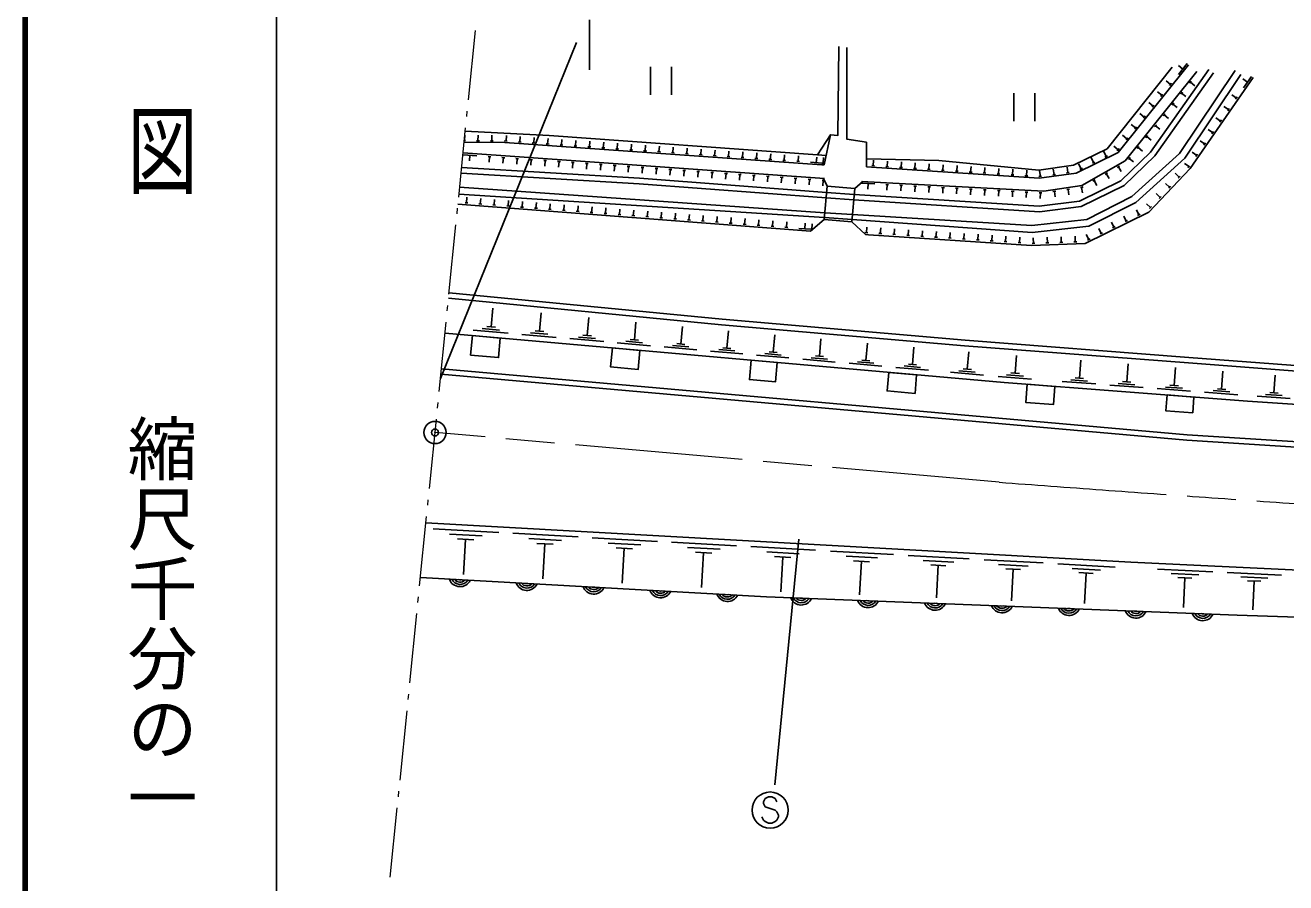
# Model space of a CAD drawing. Units: millimetres, scale not verified. Extents: x 40000 to 680000, y 20000 to 380000.
# Drawn here: x 40000 to 130352, y 257392 to 318866 of the extents above; entities that cross this region are included whole.
import ezdxf
from ezdxf.enums import TextEntityAlignment as Align

# ---------------------------------------------------------------- set-up
doc = ezdxf.new("R2010")
doc.units = ezdxf.units.MM
doc.header["$LTSCALE"] = 1000
doc.header["$PDMODE"] = 32
doc.header["$PDSIZE"] = 500
doc.linetypes.add('CHAIN', pattern=[18.5, 12, -1.5, 3.5, -1.5])
for name, color, linetype, lineweight in [('M-BGD', 7, 'Continuous', 25), ('M-BMK', 2, 'CHAIN', 13), ('M-BMK-HTXT', 7, 'Continuous', 13), ('M-BMK-SRVR', 3, 'Continuous', 25), ('M-STR-STRC', 7, 'Continuous', 25), ('M-TTL', 2, 'Continuous', 140), ('M-TTL-BAND', 7, 'Continuous', 25)]:
    doc.layers.add(name, color=color, linetype=linetype, lineweight=lineweight)
doc.layers.add('M-OTRS', color=6, linetype='Continuous')
doc.styles.add('@ＭＳ ゴシック', font='')
doc.styles.get('@ＭＳ ゴシック').set_extended_font_data('@MS Gothic')

msp = doc.modelspace()

# ---------------------------------------------------------------- linework, layer by layer
at = {"layer": 'M-BGD'}
for p, q in [((84813, 315882), (84813, 313882)), ((86313, 315882), (86313, 313882)), ((123276, 316110), (122651, 315329)), ((122963, 315719), (122651, 315969)), ((122088, 314627), (121776, 314877)), ((122151, 314705), (122026, 314549)), ((123449, 314701), (123574, 314857)), ((123511, 314779), (123824, 314529)), ((127614, 314789), (127285, 315017)), ((127898, 315200), (127329, 314378)), ((110871, 313986), (110871, 311986)), ((112371, 313986), (112371, 311986)), ((121463, 313846), (121151, 314096)), ((121525, 313924), (121400, 313768)), ((122824, 313921), (122949, 314077)), ((122886, 313999), (123199, 313749)), ((126816, 313639), (126487, 313867)), ((126873, 313721), (126759, 313556)), ((120838, 313066), (120526, 313316)), ((120900, 313144), (120775, 312988)), ((122199, 313140), (122324, 313296)), ((122261, 313218), (122573, 312968)), ((126246, 312817), (125917, 313045)), ((126303, 312899), (126189, 312735)), ((119588, 311504), (119275, 311755)), ((120213, 312285), (119901, 312535)), ((120275, 312363), (120150, 312207)), ((120949, 311579), (121074, 311735)), ((121574, 312360), (121699, 312516)), ((121636, 312438), (121948, 312188)), ((125676, 311995), (125347, 312223)), ((125733, 312077), (125619, 311913)), ((71497, 310596), (71501, 310996)), ((72451, 310587), (72455, 310987)), ((73451, 310577), (73455, 310977)), ((74461, 310562), (74489, 310961)), ((75448, 310493), (75476, 310892)), ((76446, 310423), (76474, 310822)), ((118963, 310724), (118650, 310974)), ((119650, 311583), (119525, 311426)), ((120323, 310798), (120448, 310955)), ((120386, 310877), (120698, 310626)), ((121011, 311657), (121323, 311407)), ((125106, 311173), (124777, 311401)), ((125163, 311256), (125049, 311091)), ((71551, 310595), (71443, 310597)), ((72551, 310586), (72351, 310588)), ((73551, 310576), (73351, 310578)), ((74372, 310568), (74351, 310568)), ((74550, 310556), (74372, 310568)), ((75548, 310486), (75348, 310500)), ((76545, 310416), (76346, 310430)), ((77543, 310346), (77343, 310360)), ((77443, 310353), (77471, 310752)), ((78540, 310276), (78341, 310290)), ((78441, 310283), (78469, 310682)), ((79538, 310207), (79339, 310221)), ((79438, 310214), (79466, 310613)), ((80536, 310137), (80336, 310151)), ((80436, 310144), (80464, 310543)), ((81533, 310068), (81334, 310082)), ((81433, 310075), (81461, 310474)), ((82531, 309998), (82331, 310012)), ((82431, 310005), (82459, 310404)), ((83528, 309929), (83329, 309943)), ((83429, 309936), (83456, 310335)), ((84426, 309866), (84454, 310265)), ((85424, 309797), (85452, 310196)), ((86421, 309727), (86449, 310126)), ((87419, 309658), (87447, 310057)), ((88417, 309588), (88444, 309987)), ((89414, 309519), (89442, 309918)), ((118337, 309943), (118025, 310193)), ((118400, 310021), (118275, 309865)), ((119025, 310802), (118900, 310646)), ((119698, 310018), (119823, 310174)), ((119761, 310096), (120073, 309846)), ((124536, 310352), (124207, 310580)), ((124593, 310434), (124479, 310270)), ((71379, 309583), (72376, 309512)), ((71388, 309713), (97281, 307868)), ((71877, 309548), (71849, 309149)), ((73174, 309455), (73373, 309441)), ((73274, 309448), (73245, 309049)), ((74171, 309384), (74371, 309370)), ((74271, 309377), (74243, 308978)), ((75169, 309313), (75368, 309299)), ((75269, 309306), (75240, 308907)), ((76166, 309242), (76366, 309228)), ((76266, 309235), (76238, 308836)), ((77164, 309171), (77363, 309157)), ((77264, 309164), (77235, 308765)), ((78161, 309100), (78361, 309086)), ((78261, 309093), (78233, 308694)), ((79159, 309029), (79358, 309015)), ((79259, 309022), (79230, 308623)), ((84526, 309859), (84326, 309873)), ((85524, 309790), (85324, 309804)), ((86521, 309720), (86322, 309734)), ((87519, 309651), (87319, 309665)), ((88516, 309581), (88317, 309595)), ((89514, 309512), (89314, 309526)), ((90511, 309442), (90312, 309456)), ((90412, 309449), (90439, 309848)), ((91509, 309373), (91310, 309387)), ((91409, 309380), (91437, 309779)), ((92507, 309303), (92307, 309317)), ((92407, 309310), (92435, 309709)), ((93504, 309234), (93305, 309248)), ((93404, 309241), (93432, 309640)), ((94502, 309164), (94302, 309178)), ((94402, 309171), (94430, 309570)), ((95499, 309095), (95300, 309109)), ((95400, 309102), (95427, 309501)), ((97109, 308983), (96297, 309039)), ((96703, 309011), (96731, 309410)), ((97202, 308978), (97222, 309378)), ((100780, 308796), (100806, 309195)), ((101777, 308730), (101804, 309129)), ((102775, 308664), (102802, 309063)), ((116580, 309014), (116403, 309372)), ((116669, 309058), (116490, 308969)), ((117476, 309456), (117299, 309815)), ((117566, 309501), (117387, 309412)), ((119073, 309237), (119198, 309393)), ((119136, 309315), (119448, 309065)), ((123966, 309530), (123637, 309758)), ((124023, 309612), (123909, 309448)), ((80156, 308958), (80356, 308944)), ((80256, 308951), (80228, 308552)), ((81154, 308887), (81353, 308873)), ((81254, 308880), (81225, 308481)), ((82151, 308816), (82351, 308802)), ((82251, 308809), (82223, 308410)), ((83149, 308745), (83348, 308730)), ((83248, 308738), (83220, 308339)), ((84146, 308674), (84346, 308659)), ((84246, 308667), (84218, 308268)), ((85144, 308603), (85343, 308588)), ((85243, 308595), (85215, 308196)), ((86141, 308532), (86341, 308517)), ((86241, 308524), (86212, 308125)), ((87139, 308460), (87338, 308446)), ((87238, 308453), (87210, 308054)), ((88136, 308389), (88336, 308375)), ((88236, 308382), (88207, 307983)), ((89134, 308318), (89333, 308304)), ((89233, 308311), (89205, 307912)), ((90131, 308247), (90331, 308233)), ((90231, 308240), (90202, 307841)), ((91128, 308176), (91328, 308162)), ((91228, 308169), (91200, 307770)), ((92126, 308105), (92325, 308091)), ((97295, 308973), (97109, 308983)), ((100879, 308789), (100680, 308802)), ((101877, 308723), (101678, 308736)), ((102875, 308658), (102675, 308671)), ((103873, 308592), (103673, 308605)), ((103773, 308599), (103799, 308998)), ((104871, 308527), (104671, 308540)), ((104771, 308533), (104797, 308932)), ((105869, 308461), (105669, 308474)), ((105769, 308467), (105795, 308867)), ((106866, 308395), (106667, 308408)), ((106767, 308402), (106793, 308801)), ((107864, 308330), (107665, 308343)), ((107764, 308336), (107791, 308735)), ((108862, 308264), (108663, 308277)), ((108762, 308271), (108789, 308670)), ((109860, 308199), (109660, 308212)), ((109760, 308205), (109786, 308604)), ((110858, 308133), (110658, 308146)), ((110758, 308139), (110784, 308539)), ((111756, 308074), (111782, 308473)), ((112762, 308026), (112708, 308422)), ((113843, 308175), (113645, 308148)), ((113744, 308161), (113689, 308558)), ((114833, 308311), (114635, 308284)), ((114734, 308298), (114680, 308694)), ((115683, 308571), (115506, 308930)), ((115773, 308615), (115593, 308527)), ((117395, 308176), (117569, 308276)), ((117482, 308226), (117681, 307879)), ((118263, 308673), (118436, 308773)), ((118350, 308723), (118549, 308376)), ((122714, 307978), (122423, 308253)), ((123415, 308736), (123087, 308964)), ((123377, 308681), (123331, 308632)), ((123453, 308791), (123377, 308681)), ((71123, 307254), (97309, 305416)), ((92226, 308098), (92197, 307699)), ((93123, 308034), (93323, 308020)), ((93223, 308027), (93195, 307628)), ((94121, 307963), (94320, 307949)), ((94221, 307956), (94192, 307557)), ((95118, 307892), (95318, 307878)), ((95218, 307885), (95190, 307486)), ((96116, 307821), (96315, 307807)), ((96216, 307814), (96187, 307415)), ((97113, 307750), (97271, 307739)), ((97192, 307744), (97164, 307345)), ((97470, 307339), (97206, 307874)), ((97271, 307739), (97272, 307739)), ((99456, 307172), (100035, 307661)), ((99891, 307540), (99940, 307536)), ((99940, 307536), (100889, 307485)), ((100415, 307510), (100393, 307111)), ((101688, 307443), (101888, 307432)), ((101788, 307437), (101767, 307038)), ((102687, 307389), (102886, 307379)), ((102787, 307384), (102765, 306985)), ((103685, 307336), (103885, 307325)), ((103785, 307331), (103764, 306931)), ((104684, 307283), (104884, 307272)), ((104784, 307278), (104762, 306878)), ((105682, 307230), (105882, 307219)), ((105782, 307224), (105761, 306825)), ((111856, 308067), (111656, 308080)), ((112672, 308014), (112654, 308015)), ((112852, 308038), (112672, 308014)), ((115643, 307230), (115779, 307250)), ((115711, 307240), (115770, 306844)), ((115779, 307250), (115833, 307281)), ((116528, 307679), (116701, 307778)), ((116614, 307729), (116813, 307382)), ((122027, 307251), (121736, 307525)), ((122096, 307323), (121959, 307178)), ((122782, 308051), (122645, 307905)), ((71090, 306755), (97280, 305072)), ((71622, 306132), (71653, 306531)), ((72619, 306056), (72650, 306455)), ((73617, 305979), (73647, 306378)), ((74614, 305903), (74644, 306301)), ((97399, 306484), (99387, 306340)), ((97432, 306883), (99420, 306739)), ((106681, 307176), (106881, 307166)), ((106781, 307171), (106760, 306772)), ((107680, 307123), (107879, 307113)), ((107780, 307118), (107758, 306718)), ((108678, 307070), (108878, 307059)), ((108778, 307065), (108757, 306665)), ((109677, 307017), (109877, 307006)), ((109777, 307011), (109755, 306612)), ((110675, 306963), (110875, 306953)), ((110775, 306958), (110754, 306559)), ((111674, 306910), (111874, 306900)), ((111774, 306905), (111753, 306506)), ((112673, 306857), (112872, 306846)), ((112772, 306852), (112751, 306452)), ((113665, 306936), (113863, 306965)), ((113764, 306951), (113823, 306555)), ((114654, 307083), (114852, 307112)), ((114753, 307098), (114812, 306702)), ((121341, 306523), (121050, 306798)), ((121410, 306596), (121272, 306451)), ((71018, 306036), (96296, 304093)), ((71722, 306125), (71523, 306140)), ((72719, 306048), (72520, 306063)), ((73716, 305972), (73517, 305987)), ((74713, 305895), (74514, 305910)), ((75710, 305818), (75511, 305834)), ((75611, 305826), (75641, 306225)), ((76707, 305742), (76508, 305757)), ((76608, 305749), (76638, 306148)), ((77704, 305665), (77505, 305680)), ((77605, 305673), (77635, 306071)), ((78702, 305588), (78502, 305604)), ((78602, 305596), (78632, 305995)), ((79699, 305512), (79499, 305527)), ((79599, 305519), (79630, 305918)), ((80696, 305435), (80496, 305450)), ((80596, 305443), (80627, 305842)), ((81593, 305366), (81624, 305765)), ((82590, 305289), (82621, 305688)), ((83587, 305213), (83618, 305612)), ((84584, 305136), (84615, 305535)), ((85581, 305060), (85612, 305458)), ((97309, 305416), (99298, 305286)), ((119819, 305271), (119642, 305630)), ((120655, 305796), (120364, 306071)), ((120723, 305869), (120586, 305724)), ((81693, 305358), (81493, 305374)), ((82690, 305282), (82490, 305297)), ((83687, 305205), (83487, 305221)), ((84684, 305129), (84484, 305144)), ((85681, 305052), (85482, 305067)), ((86678, 304975), (86479, 304991)), ((86578, 304983), (86609, 305382)), ((87675, 304899), (87476, 304914)), ((87575, 304906), (87606, 305305)), ((88672, 304822), (88473, 304837)), ((88572, 304830), (88603, 305229)), ((89669, 304745), (89470, 304761)), ((89569, 304753), (89600, 305152)), ((90666, 304669), (90467, 304684)), ((90567, 304676), (90597, 305075)), ((91663, 304592), (91464, 304607)), ((91564, 304600), (91594, 304999)), ((92660, 304515), (92461, 304531)), ((92561, 304523), (92591, 304922)), ((93558, 304447), (93588, 304845)), ((94555, 304370), (94585, 304769)), ((95879, 304268), (95909, 304667)), ((96296, 304093), (97270, 304942)), ((96377, 304231), (96401, 304630)), ((97280, 305072), (99269, 304935)), ((99256, 304776), (100228, 303860)), ((99269, 304935), (112167, 303996)), ((99298, 305286), (112158, 304498)), ((118025, 304388), (117848, 304747)), ((118922, 304830), (118745, 305188)), ((119011, 304874), (118832, 304785)), ((119909, 305315), (119729, 305227)), ((93657, 304439), (93458, 304454)), ((94654, 304362), (94455, 304378)), ((96305, 304235), (95452, 304301)), ((96449, 304227), (96305, 304235)), ((100391, 303994), (100191, 304005)), ((100291, 304000), (100315, 304399)), ((101389, 303929), (101189, 303942)), ((101289, 303935), (101315, 304334)), ((102387, 303863), (102187, 303876)), ((102287, 303870), (102313, 304269)), ((103385, 303798), (103185, 303811)), ((103285, 303804), (103311, 304203)), ((104382, 303732), (104183, 303745)), ((104283, 303739), (104309, 304138)), ((105380, 303666), (105181, 303680)), ((105280, 303673), (105307, 304072)), ((106378, 303601), (106179, 303614)), ((106278, 303607), (106305, 304007)), ((107276, 303542), (107302, 303941)), ((108274, 303476), (108300, 303876)), ((109272, 303411), (109298, 303810)), ((110270, 303345), (110296, 303745)), ((111268, 303280), (111294, 303679)), ((112266, 303229), (112251, 303629)), ((113265, 303266), (113250, 303665)), ((114264, 303302), (114250, 303702)), ((115264, 303338), (115249, 303738)), ((116230, 303505), (116054, 303863)), ((117127, 303946), (116951, 304305)), ((117217, 303990), (117038, 303902)), ((118114, 304432), (117935, 304344)), ((107376, 303535), (107176, 303549)), ((108374, 303470), (108174, 303483)), ((109372, 303404), (109172, 303417)), ((110369, 303339), (110170, 303352)), ((111367, 303273), (111168, 303286)), ((112366, 303233), (112166, 303226)), ((113365, 303269), (113165, 303262)), ((114364, 303306), (114164, 303298)), ((115364, 303342), (115164, 303335)), ((116320, 303549), (116141, 303460)), ((73389, 297240), (73508, 298583)), ((76857, 296928), (76974, 298246)), ((73704, 297212), (73075, 297268)), ((80281, 296619), (80395, 297914)), ((83660, 296315), (83773, 297586)), ((86997, 296014), (87107, 297262)), ((74618, 296793), (72101, 297016)), ((74004, 297017), (72745, 297128)), ((78064, 296489), (75592, 296707)), ((77461, 296708), (76225, 296817)), ((77166, 296900), (76548, 296955)), ((81466, 296188), (79038, 296403)), ((80874, 296404), (79660, 296511)), ((80584, 296592), (79977, 296646)), ((90298, 295717), (90407, 296947)), ((93609, 295426), (93718, 296660)), ((96928, 295134), (97038, 296373)), ((84824, 295891), (82440, 296102)), ((84242, 296103), (83050, 296208)), ((83958, 296288), (83362, 296341)), ((88139, 295598), (85799, 295805)), ((87568, 295806), (86398, 295910)), ((87289, 295988), (86704, 296040)), ((91424, 295308), (89118, 295512)), ((90861, 295513), (89708, 295615)), ((90586, 295692), (90010, 295743)), ((93898, 295400), (93320, 295452)), ((100256, 294841), (100366, 296084)), ((103593, 294547), (103703, 295795)), ((107525, 294202), (107636, 295458)), ((94739, 295015), (92424, 295220)), ((94174, 295221), (93017, 295323)), ((98062, 294721), (95739, 294927)), ((97495, 294928), (96334, 295030)), ((97219, 295108), (96638, 295159)), ((101395, 294427), (99063, 294633)), ((100825, 294634), (99659, 294737)), ((100548, 294815), (99965, 294867)), ((103885, 294521), (103300, 294573)), ((110954, 293914), (111052, 295196)), ((115556, 293562), (115654, 294844)), ((118954, 293303), (119052, 294584)), ((104735, 294132), (102395, 294338)), ((104164, 294339), (102994, 294443)), ((108675, 293783), (106320, 293992)), ((108100, 293992), (106923, 294097)), ((107820, 294176), (107231, 294228)), ((112132, 293501), (109727, 293685)), ((111543, 293707), (110341, 293799)), ((111255, 293891), (110653, 293936)), ((122351, 293044), (122448, 294323)), ((125748, 292785), (125846, 294065)), ((129504, 292512), (129589, 293781)), ((116733, 293150), (114330, 293334)), ((116145, 293356), (114943, 293448)), ((115857, 293539), (115256, 293585)), ((120130, 292891), (117729, 293074)), ((119542, 293097), (118342, 293189)), ((119254, 293280), (118654, 293326)), ((123526, 292633), (121127, 292815)), ((122938, 292838), (121739, 292930)), ((122651, 293021), (122051, 293067)), ((126048, 292762), (125448, 292808)), ((126924, 292373), (124523, 292556)), ((126336, 292579), (125136, 292671)), ((130672, 292115), (128293, 292275)), ((130088, 292314), (128898, 292394)), ((129801, 292492), (129207, 292532)), ((69252, 282762), (73943, 282499)), ((70407, 282384), (72753, 282252)), ((70976, 282038), (72149, 281972)), ((71563, 282005), (71423, 279503)), ((74944, 282443), (79630, 282181)), ((76098, 282065), (78441, 281934)), ((80631, 282125), (85313, 281863)), ((76666, 281720), (77838, 281655)), ((77252, 281687), (77112, 279188)), ((81784, 281747), (84125, 281616)), ((82351, 281403), (83522, 281337)), ((82937, 281370), (82797, 278873)), ((86313, 281807), (90991, 281545)), ((87465, 281430), (89804, 281299)), ((88032, 281085), (89202, 281020)), ((88617, 281053), (88477, 278558)), ((92004, 281489), (96652, 281228)), ((93148, 281114), (95473, 280984)), ((97722, 281169), (102227, 280916)), ((93712, 280771), (94874, 280706)), ((94293, 280739), (94154, 278260)), ((98832, 280805), (101084, 280679)), ((99378, 280473), (100504, 280410)), ((99941, 280442), (99807, 278039)), ((103296, 280857), (107661, 280612)), ((104371, 280505), (106553, 280382)), ((104900, 280183), (105991, 280122)), ((105446, 280153), (105315, 277825)), ((108727, 280553), (112956, 280316)), ((109769, 280212), (111883, 280093)), ((114021, 280256), (118117, 280027)), ((110281, 279900), (111339, 279841)), ((110810, 279871), (110684, 277615)), ((115029, 279926), (117077, 279811)), ((115526, 279624), (116550, 279567)), ((116038, 279596), (115916, 277411)), ((121158, 279874), (125126, 279685)), ((122138, 279562), (124121, 279468)), ((122621, 279274), (123613, 279227)), ((123117, 279251), (123017, 277135)), ((126161, 279636), (130056, 279452)), ((127122, 279331), (129070, 279238)), ((127597, 279048), (128571, 279002)), ((128084, 279025), (127985, 276948))]:
    msp.add_line(p, q, dxfattribs=at)
for points in [[(98312, 317335), (98250, 310971), (97719, 311018)], [(100300, 308709), (100293, 310472), (98889, 310706), (98889, 317273)], [(125167, 315463), (120956, 309497), (118757, 307368), (115692, 305871), (112697, 305496), (99387, 306340)], [(124840, 315694), (120651, 309758), (118524, 307700), (115576, 306259), (112685, 305898), (99420, 306739)], [(99948, 307666), (113006, 306970), (115735, 307375), (118839, 309153), (123967, 315556)], [(100298, 309292), (100333, 309289), (105483, 309160), (112656, 308479), (115145, 308822), (117545, 310007), (122216, 315870)], [(100300, 308709), (112677, 307895), (115318, 308259), (118331, 309747), (123368, 316036)], [(112158, 304498), (116081, 304939), (119311, 306576), (122736, 309660), (126714, 315610)], [(112167, 303996), (116227, 304452), (119596, 306160), (123117, 309330), (127130, 315332)], [(100228, 303860), (100449, 303847), (112118, 303081), (115978, 303221), (120541, 305467), (123489, 308591), (128016, 315119)], [(71544, 311265), (77548, 310951), (96782, 309581), (97410, 309529)], [(96782, 309581), (97719, 311018), (97271, 308857)], [(71442, 310479), (74368, 310450), (78109, 310188), (97102, 308865), (97271, 308857)], [(97399, 306484), (84001, 307497), (71242, 308260)], [(97432, 306883), (84028, 307896), (71266, 308659)], [(70340, 299292), (89915, 297391), (107334, 295882), (123372, 294654), (138943, 293472), (160269, 291776), (175594, 290864), (194533, 289916), (209753, 289132), (224505, 288606), (247059, 287927), (271555, 287693), (285437, 288012)], [(70379, 299691), (89952, 297790), (107367, 296281), (123403, 295053), (138974, 293871), (160297, 292175), (175616, 291263), (194554, 290316), (209770, 289532), (224518, 289006), (247067, 288327), (271553, 288093), (285428, 288412)], [(70089, 296792), (110177, 293249), (127618, 291919), (147645, 290575), (166084, 289526), (188785, 288318), (207743, 287539), (224197, 287012), (243918, 286640), (263300, 286365), (282408, 286204), (285437, 286175)], [(69798, 293857), (123252, 289123), (147465, 287578), (165858, 286408), (185734, 285441), (204719, 284661), (224158, 284037), (243861, 283616), (263315, 283319), (282411, 283257), (287442, 283284)], [(69833, 294245), (123282, 289511), (147490, 287967), (165880, 286797), (185751, 285830), (204734, 285050), (224168, 284426), (243868, 284005), (263319, 283709), (282411, 283647), (289111, 283682)], [(68722, 283192), (119238, 280365), (169011, 278005), (222917, 275759), (268911, 274953), (317373, 275106)], [(68328, 279274), (93137, 277899), (126865, 276584), (193452, 274388), (228421, 273864), (267647, 273117), (294916, 272222), (318131, 272064), (331914, 271941)]]:
    msp.add_lwpolyline(points, dxfattribs=at)
for points in [[(97470, 307339), (99456, 307172), (99256, 304776), (97270, 304942)], [(72051, 296619), (74048, 296442), (73924, 295042), (71928, 295219)], [(82083, 295732), (84057, 295558), (83936, 294193), (81962, 294367)], [(92034, 294853), (93892, 294688), (93769, 293300), (91911, 293465)], [(101897, 293981), (103895, 293804), (103777, 292469), (101779, 292646)], [(111810, 293125), (113809, 292972), (113710, 291678), (111712, 291830)], [(121840, 292360), (123771, 292213), (123685, 291087), (121754, 291234)]]:
    msp.add_lwpolyline(points, close=True, dxfattribs=at)
for centre, radius, start, end in [((71165, 279430), 812, 199.44651, 334.20678), ((71165, 279430), 650, 205.5623, 328.09099), ((71165, 279430), 488, 216.69499, 316.9583), ((71165, 279430), 325, 250.88428, 282.76901), ((75957, 279164), 812, 199.44651, 334.20678), ((75957, 279164), 650, 205.5623, 328.09099), ((75957, 279164), 488, 216.69499, 316.9583), ((75957, 279164), 325, 250.88428, 282.76901), ((80750, 278899), 812, 199.44651, 334.20678), ((80750, 278899), 650, 205.5623, 328.09099), ((80750, 278899), 488, 216.69499, 316.9583), ((80750, 278899), 325, 250.88428, 282.76901), ((85543, 278633), 812, 199.44651, 334.20678), ((85543, 278633), 650, 205.5623, 328.09099), ((85543, 278633), 488, 216.69499, 316.9583), ((85543, 278633), 325, 250.88428, 282.76901), ((90335, 278367), 812, 199.44651, 334.20678), ((90335, 278367), 650, 205.5623, 328.09099), ((90335, 278367), 488, 216.69499, 316.9583), ((90335, 278367), 325, 250.88428, 282.76901), ((95624, 278115), 812, 200.38779, 335.14806), ((95624, 278115), 650, 206.50358, 329.03227), ((95624, 278115), 488, 217.63627, 317.89958), ((95624, 278115), 325, 251.82555, 283.71029), ((100421, 277928), 812, 200.38779, 335.14806), ((100421, 277928), 650, 206.50358, 329.03227), ((100421, 277928), 488, 217.63627, 317.89958), ((100421, 277928), 325, 251.82555, 283.71029), ((105217, 277741), 812, 200.38779, 335.14806), ((105217, 277741), 650, 206.50358, 329.03227), ((105217, 277741), 488, 217.63627, 317.89958), ((105217, 277741), 325, 251.82555, 283.71029), ((110013, 277554), 812, 200.38779, 335.14806), ((110013, 277554), 650, 206.50358, 329.03227), ((110013, 277554), 488, 217.63627, 317.89958), ((110013, 277554), 325, 251.82555, 283.71029), ((114810, 277367), 812, 200.38779, 335.14806), ((114810, 277367), 650, 206.50358, 329.03227), ((114810, 277367), 488, 217.63627, 317.89958), ((114810, 277367), 325, 251.82555, 283.71029), ((119606, 277180), 812, 200.38779, 335.14806), ((119606, 277180), 650, 206.50358, 329.03227), ((119606, 277180), 488, 217.63627, 317.89958), ((119606, 277180), 325, 251.82555, 283.71029), ((124403, 276993), 812, 200.38779, 335.14806), ((124403, 276993), 650, 206.50358, 329.03227), ((124403, 276993), 488, 217.63627, 317.89958), ((124403, 276993), 325, 251.82555, 283.71029)]:
    msp.add_arc(centre, radius, start, end, dxfattribs=at)
at = {"layer": 'M-BMK'}
msp.add_line((109820, 286105), (69373, 289670), dxfattribs=at)
msp.add_arc((359330, 3601144), 3324416, 265.69569, 266.71687, dxfattribs=at)
at = {"layer": 'M-BMK-HTXT'}
for p, q in [((71769, 313509), (72269, 318484)), ((71649, 312315), (71689, 312713)), ((71069, 306544), (71569, 311519)), ((70949, 305350), (70989, 305748)), ((70369, 299579), (70869, 304554)), ((70249, 298385), (70289, 298783)), ((69669, 292614), (70169, 297589)), ((69549, 291420), (69589, 291818)), ((68969, 285649), (69469, 290624)), ((68849, 284455), (68889, 284853)), ((68269, 278684), (68769, 283659)), ((68149, 277490), (68189, 277888)), ((67568, 271719), (68069, 276694)), ((67448, 270525), (67488, 270923)), ((66868, 264755), (67368, 269729)), ((66748, 263561), (66788, 263959)), ((66168, 257790), (66668, 262765))]:
    msp.add_line(p, q, dxfattribs=at)
at = {"layer": 'M-BMK-SRVR'}
msp.add_circle((69373, 289670), 800, dxfattribs=at)
at = {"layer": 'M-OTRS'}
msp.add_point((69373, 289670), dxfattribs=at)
at = {"layer": 'M-STR-STRC'}
for p, q in [((80452, 319249), (80452, 315661)), ((69761, 293531), (79505, 317636)), ((95441, 282016), (93722, 264425)), ((93039, 263429), (92921, 263193)), ((92921, 263193), (92921, 263075)), ((92921, 263075), (93039, 262839)), ((93276, 263548), (93039, 263429)), ((93512, 263548), (93276, 263548)), ((93748, 263429), (93512, 263548)), ((93866, 263193), (93748, 263429)), ((92921, 261893), (92803, 262129)), ((93039, 262839), (93748, 262602)), ((93748, 262602), (93866, 262484)), ((93866, 262484), (93985, 262248)), ((93985, 262129), (93866, 261893)), ((93985, 262248), (93985, 262129)), ((93039, 261775), (92921, 261893)), ((93276, 261657), (93039, 261775)), ((93512, 261657), (93276, 261657)), ((93748, 261775), (93512, 261657)), ((93866, 261893), (93748, 261775))]:
    msp.add_line(p, q, dxfattribs=at)
msp.add_circle((93394, 262602), 1300, dxfattribs=at)
at = {"layer": 'M-TTL'}
msp.add_line((40000, 380000), (40000, 20000), dxfattribs=at)
at = {"layer": 'M-TTL-BAND'}
msp.add_line((58000, 370000), (58000, 20000), dxfattribs=at)

# ---------------------------------------------------------------- texts
at = {"layer": 'M-TTL-BAND', "style": '@ＭＳ ゴシック', "width": 1.4}
msp.add_text('平  面  図', height=3666, rotation=270, dxfattribs=at).set_placement((49777, 306475), align=Align.MIDDLE_RIGHT)
at = {"layer": 'M-TTL-BAND', "style": '@ＭＳ ゴシック'}
msp.add_text('縮尺千分の一', height=3666, rotation=270, dxfattribs=at).set_placement((49777, 261030), align=Align.MIDDLE_RIGHT)

doc.saveas('drawing.dxf')
